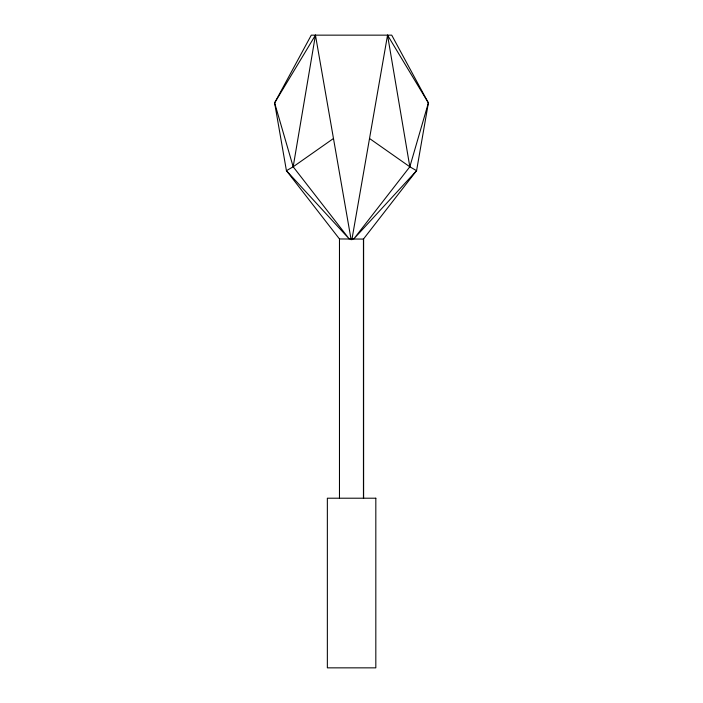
<?xml version="1.0" encoding="UTF-8"?>
<svg xmlns="http://www.w3.org/2000/svg" width="703" height="703" viewBox="0 0 703 703"><rect width="100%" height="100%" fill="white"/><g stroke="black" fill="none" stroke-linecap="round" stroke-linejoin="round"><path stroke-width="1.05" d="M333.477 138.5L293.177 166.787L286.429 170.68L349.286 239.002L293.177 166.787L315.454 35.15L274.618 102.91L286.429 170.68L339.47 238.958L339.47 498.207M351.878 239.705L387.546 35.15L428.382 102.91L416.571 170.68L363.442 239.073L363.442 498.207M369.523 138.5L409.823 166.787L416.571 170.68L353.706 239.02L409.823 166.787L428.382 102.91L391.72 35.15L311.28 35.15L274.618 102.91L293.177 166.787M339.47 238.958L363.442 239.073M315.454 35.15L351.122 239.705M387.546 35.15L409.823 166.787M363.618 238.844L363.618 498.207M375.824 498.207L327.352 498.207L327.352 667.85L375.824 667.85L375.824 498.207"/></g></svg>
